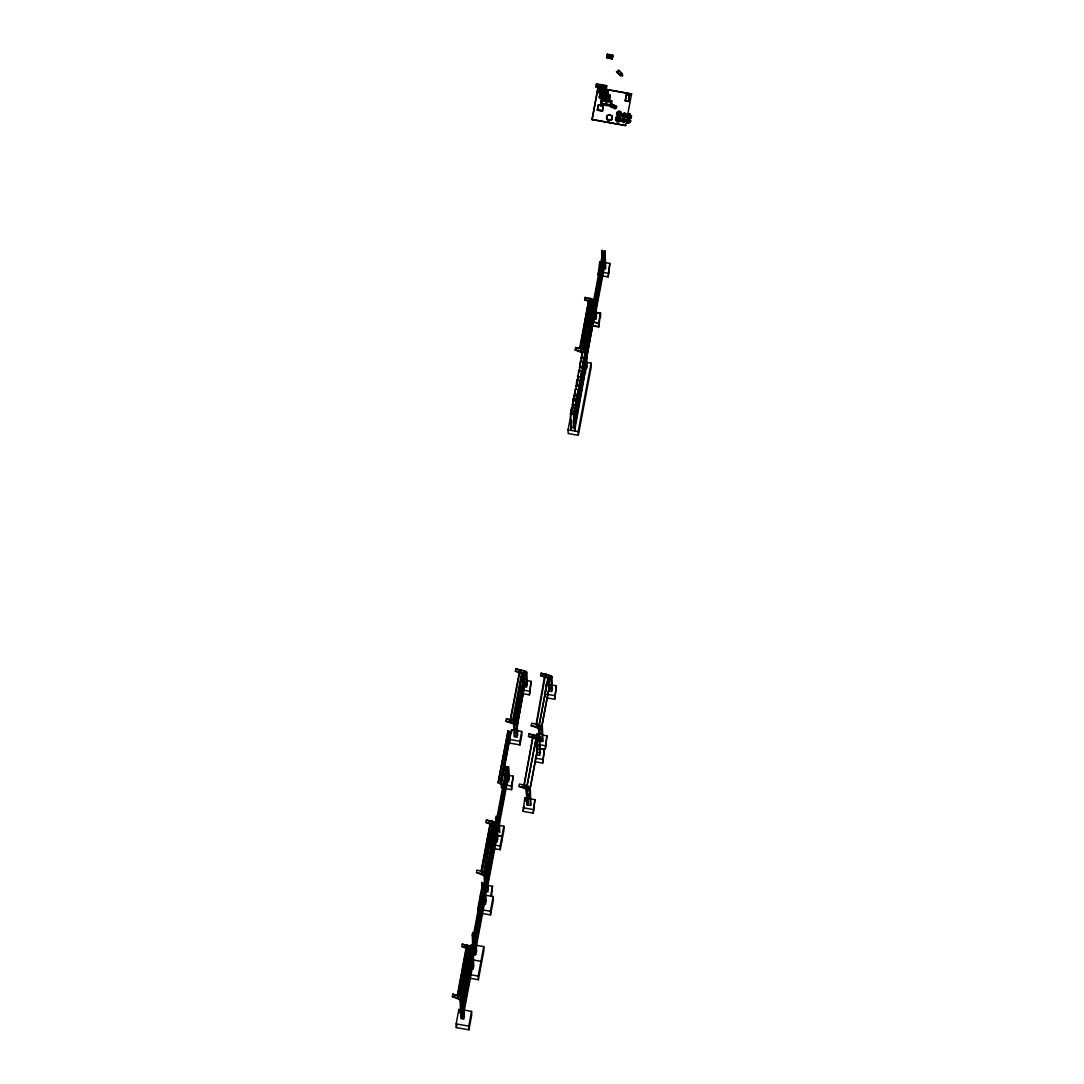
<?xml version="1.0" encoding="UTF-8"?>
<svg xmlns="http://www.w3.org/2000/svg" width="1084" height="1084" viewBox="0 0 1084 1084"><rect width="100%" height="100%" fill="white"/><g stroke="black" fill="none" stroke-linecap="round" stroke-linejoin="round"><path stroke-width="1.5" d="M620.617 75.203L622.446 73.807L620.617 75.568C606.986 63.4 631.809 85.853 618.828 70.27L617.013 72.262L620.631 75.799M611.417 104.2L610.59 106.056L611.633 105.5C610.793 103.752 613.016 104.118 611.661 104.403M612.596 107.573L610.807 106.476L611.647 100.676L601.552 98.901L600.726 104.728L612.27 106.313L614.52 107.424L612.596 107.573L614.357 107.655L614.831 108.671L616.579 106.706L615.522 106.991M615.753 108.549L616.579 106.706M582.447 362.571L582.867 367.639M611.959 119.525L612.243 116.286L611.959 119.525L609.154 120.771L606.634 119.01L606.918 115.771L609.696 114.796L612.243 116.286L609.723 114.525L606.918 115.771M606.634 119.01L607.162 115.92M611.715 119.105L609.154 120.771M596.132 86.083L596.552 83.874L606.647 85.65L606.295 89.023L596.186 87.248L596.132 86.083L606.241 87.858L606.295 89.023M596.186 87.248L596.552 83.874M601.308 86.381L601.254 85.216L596.959 84.457L596.728 85.69L601.308 86.381L601.078 87.601L598.219 87.099M631.606 93.685L625.671 125.554L592.054 119.66L597.989 87.804L631.62 93.996M592.054 119.66L597.989 87.804M597.812 92.452L598.314 88.346L597.812 92.452L607.921 94.227L608.422 90.121L607.921 94.227M598.788 90.094L598.409 92.059L598.734 88.929L603.029 89.674L603.07 90.839L598.788 90.094L598.734 88.929M601.254 85.216L601.078 87.601M606.715 57.384L607.311 54.2L612.866 55.176L612.297 58.915L606.715 57.384L612.297 58.915M599.344 96.761L599.98 93.332L610.089 95.107L609.493 99.701L599.398 97.926L599.344 96.761L609.438 98.536L609.493 99.701M606.742 57.94L607.311 54.2M599.398 97.926L600.035 94.498M601.755 85.297L601.579 87.696L601.755 85.297L606.051 86.056L605.875 88.441L606.051 86.056M597.365 110.229L598.287 105.08L603.341 105.975L598.287 105.08L603.341 105.975L602.419 111.11L597.365 110.229L598.49 105.365M599.94 96.368L600.401 93.915L604.696 94.66L604.289 98.278L599.994 97.533L599.94 96.368L604.235 97.113L604.696 94.66M599.994 97.533L600.401 93.915M602.704 92.804L603.029 89.674M600.726 104.728L601.552 98.901M606.078 93.4L603.205 92.899L603.531 89.769L607.826 90.514L607.501 93.644M605.617 105.08L606.254 100.229L601.959 99.484L601.268 103.17L605.563 103.915L605.617 105.08L602.745 104.579M603.205 92.899L603.531 89.769M601.552 103.102L601.959 99.484M606.241 87.858L606.647 85.65M602.419 111.11L603.043 106.164M607.65 98.874L604.791 98.373L605.197 94.755L609.493 95.5L609.086 99.118L609.493 95.5M612.27 58.36L612.866 55.176M604.791 98.373L605.197 94.755M607.826 90.514L607.447 92.479L603.151 91.734M605.563 103.915L606.254 100.229M606.755 100.324L606.119 105.162L606.755 100.324L611.051 101.069L610.414 105.92L611.051 101.069M609.438 98.536L610.089 95.107M612.27 106.313L610.807 106.706L611.647 100.676M615.59 119.85L615.902 117.451L617.799 116.164L616.511 114.945L616.823 112.546L618.72 111.259L620.563 111.584L621.904 114.037L621.566 115.825L619.669 117.099L620.983 118.942L620.644 120.73L618.734 122.004L616.904 121.693L615.563 119.24L616.904 121.693M618.639 112.885L618.964 111.096M462.069 999.394L460.036 999.8L452.38 996.63L452.841 994.177L461.594 996.467L461.852 1002.266M470.605 949.936L461.811 946.562L462.272 944.11L471.025 946.4L470.93 948.215L471.025 946.4M485.402 875.194L484.128 875.723L476.472 872.566L476.933 870.113L485.686 872.403L485.591 874.205M494.697 825.859L485.903 822.499L486.364 820.046L491.919 821.008L495.117 822.336L495.158 823.406M582.853 353.127L575.197 349.969L575.658 347.517L581.214 348.492L584.398 349.807L584.452 350.877M584.628 299.902L585.089 297.45L590.644 298.425L593.842 299.74L593.747 301.542L593.693 300.471L594.466 300.796L593.422 303.263L593.382 302.192L590.184 300.878L584.628 299.902L595.319 303.601L603.802 258.575M516.634 724.993L505.943 721.294L506.404 718.841L511.973 719.817L515.157 721.131L515.212 722.201M523.504 671.931L526.539 672.459L526.079 674.926L515.374 671.226L515.848 668.774L524.588 671.064L524.507 672.866L524.588 671.064M620.644 120.73L620.956 118.332L619.641 116.489L621.538 115.216L621.877 113.427M628.856 122.072L630.373 122.329L628.828 121.462L628.625 123.305L627.108 123.048L627.311 121.191L624.276 120.663L624.072 122.506L622.555 122.248L622.799 121.001L621.498 120.175L621.782 118.698L623.043 118.928L621.782 118.698M623.07 119.538L623.625 116.584L622.338 115.758L622.609 114.281L623.869 114.511L622.609 114.281M621.525 120.785L621.809 119.308M622.365 116.367L622.636 114.89M625.251 100.948L626.389 94.579L629.547 95.135L626.389 94.579L625.238 100.717L628.408 101.503L629.547 95.135L628.408 101.503M457.312 995.397L466.147 947.524M457.041 995.126L457.692 995.356L466.662 947.741L465.659 947.524L466.513 947.795M481.12 871.102L490.103 823.488M579.737 347.747L588.558 300.905L589.466 301.067L588.693 300.878L580.238 347.828M481.377 871.251L490.402 823.555M508.247 730.616L498.044 783.163L508.003 730.657M622.555 122.248L622.772 120.392L621.498 120.175M623.043 118.928L623.598 115.974L622.338 115.758M623.869 114.511L624.154 113.048L625.698 113.915L624.154 113.048M623.896 115.121L624.181 113.657M462.028 1018.879L461.134 998.92L457.936 997.605L458.397 995.153M470.822 954.652L470.564 948.852L467.367 947.538L467.827 945.085M511.011 720.074L510.266 719.803L519.358 672.161M458.884 995.898L468.098 948.337L467.109 948.188L467.949 948.215M485.984 891.726L485.226 874.856L482.028 873.541L482.488 871.075M495.591 825.249L495.551 824.368L491.458 823.474L491.919 821.008M584.886 352.734L584.845 351.839L580.753 350.945L589.967 301.447L590.916 301.664L590.157 301.433M590.184 300.878L590.644 298.425M625.116 116.245L624.587 119.796L627.595 119.714L628.137 116.774L625.116 116.245L628.178 117.384L627.622 120.324M625.671 113.305L625.414 115.378L628.422 115.297L628.693 113.847L630.211 114.105L629.967 116.178L631.484 116.449L631.2 117.912L629.682 117.655L631.2 117.912M482.502 871.78L483.22 871.875L482.217 871.699L492.041 824.152M581.39 350.051L589.926 301.46L590.672 301.731M460.063 996.331L468.789 948.798L469.548 948.934L468.532 948.757L469.182 948.988M509.643 731.185L499.751 783.8M515.605 723.163L515.496 724.789L515.605 723.163L511.499 722.269L511.973 719.817M524.236 674.56L524.128 673.516L520.943 672.202L521.404 669.749M492.773 824.788L493.627 824.883L492.881 824.612L484.412 872.322M512.542 720.494L521.675 672.988L520.659 672.812L521.594 672.92M473.031 952.308L472.245 935.004L472.705 932.552L473.844 932.755M481.96 891.238L482.136 882.484L483.898 883.555L485.171 883.013L486.025 901.902M500.889 784.247L510.903 731.741M571.065 419.332L571.078 427.353L570.469 413.885L571.634 407.76L574.656 408.289L574.994 423.221L574.398 410.131M572.379 407.936L573.382 398.424L576.417 398.966L576.756 413.898L576.16 400.795L573.124 400.267M574.222 400.281L575.143 389.102L578.178 389.63L578.504 404.562L577.908 391.473M575.902 389.278L576.905 379.779L579.926 380.308L580.265 395.24L579.669 382.151M577.731 381.636L578.653 370.457L581.688 370.985L582.027 385.918L581.431 372.815M579.412 370.62L580.414 361.121L583.449 361.649L583.775 376.595L583.178 363.492M581.173 361.297L582.176 351.799L585.197 352.327L585.536 367.259L584.94 354.17M582.623 348.94L591.457 302.097L592.365 302.26L591.363 302.057L592.216 302.328M483.979 872.39L493.003 824.694M583.138 349.021L591.525 302.151M463.64 1010.017L471.54 1011.399L471.703 1015.071L468.925 1029.8L456.296 1027.591L456.134 1023.919L458.911 1009.19L459.074 1012.862M469.887 950.939L465.564 973.852L465.741 977.524L466.662 972.605M470.497 947.673L471.12 944.394M481.784 887.782L477.773 909.056L477.936 912.728L478.559 909.449M493.708 824.463L489.982 844.26L490.144 847.932M501.269 784.355L511.58 729.654L521.675 731.415L521.851 735.087L519.995 744.911L509.9 743.136L509.724 739.464L519.832 741.239L519.995 744.911M522.352 673.354L513.64 721.239L522.122 673.449M585.292 362.137L591.065 363.154L591.227 366.826L578.328 435.294L568.233 433.532L568.057 429.86L575.13 392.354M576.661 384.21L578.192 376.053M578.815 372.801L579.425 369.536M590.401 311.311L588.639 325.2L589.249 321.921M601.918 262.342L601.945 250.404L602.948 251.339L604.98 250.932L605.766 268.317M461.134 998.92L462.028 998.5L462.787 1019.014M462.394 1001.535L461.635 1001.345L461.594 996.467M470.564 948.852L471.459 948.432L471.499 949.327L461.635 1001.399M470.7 948.121L461.499 998.337L462.258 998.472L462.353 996.792L463.505 997.266L464.386 1016.751M474.236 954.083L473.518 934.462L474.277 934.598L475.212 955.058M473.708 933.541L482.949 884.395L483.721 884.598M456.296 1027.591L456.92 1024.312M467.272 969.34L467.895 966.061M479.169 906.183L479.792 902.904M493.261 831.414L493.884 828.135M495.551 824.368L495.456 825.994L496.594 826.184L497.055 823.732L495.916 823.542L495.578 818.745L496.038 816.293L497.177 816.482M502.082 784.613L501.458 787.892L501.296 784.22L511.404 785.995L511.567 789.667L505.794 788.651M505.456 778.217L505.483 766.225L506.472 767.16L508.504 766.754L509.087 779.477M598.991 270.228L598.07 275.133L599.75 261.637L599.926 265.309M462.028 998.5L463.044 999.719L463.925 1019.204M472.217 968.947L471.459 948.432M471.689 948.351L471.784 946.725L472.936 947.199L473.816 966.684M485.226 874.856L486.12 874.436M485.686 872.403L486.35 874.341M495.117 822.336L494.981 823.068L497.028 823.122L497.312 841.997M627.108 123.048L627.311 121.191M474.277 934.598L475.28 935.533L476.133 954.421M483.708 884.53L474.467 933.676L473.708 933.487M485.591 874.273L494.846 825.127L495.605 825.317L486.35 874.395M593.571 305.078L585.075 351.744L584.398 349.807M593.91 318.926L593.192 303.127L602.758 252.315L603.517 252.518L593.951 303.249L594.669 319.062M628.449 115.907L628.693 113.847M584.195 352.219L593.707 301.244L595.55 301M584.859 350.213L593.26 304.983M463.017 998.201L471.648 952.389L463.017 998.256M483.857 887.593L475.226 933.405L483.857 887.661M488.342 889.612L487.597 873.189L486.445 872.715L486.025 876.062L487.163 876.251M486.662 872.417L489.426 857.634M490.049 854.355L490.659 851.089M492.204 842.973L494.981 828.176M497.773 839.544L496.851 818.203L497.61 818.339L497.827 823.108M515.063 722.933L515.157 721.131M524.128 673.516L525.035 673.096L524.941 674.722L525.076 673.977L524.317 673.855L514.629 724.559M584.696 352.3L593.68 303.913M594.574 299.618L596.728 288.1M597.352 284.889L598.896 276.65M599.506 273.439L600.13 270.106M601.674 261.989L602.907 255.377M604.1 268.995L603.517 252.45L603.951 261.935M571.769 425.443L570.848 430.348L571.932 420.755M584.845 351.839L585.861 353.045L586.579 368.953M584.344 351.433L593.775 306.176L585.726 349.902M463.505 997.266L463.071 1000.329L461.933 1000.125M472.936 947.199L472.502 950.261L471.364 950.058M475.28 935.533L475.74 933.08L474.602 932.877M485.564 904.354L485.171 883.013M515.577 720.914L524.453 675.847M594.506 301.677L594.601 300.051L595.753 300.525L596.498 316.948M464.386 994.367L464.995 991.101M476.282 931.278L476.892 927.945M487.109 873.839L487.719 870.574M497.8 817.065L500.266 803.921M500.889 800.71L502.42 792.472M503.044 789.26L503.653 785.927M505.198 777.797L506.431 771.198M515.049 724.573L524.548 674.56M573.788 413.139L574.113 427.882L573.504 414.427L574.656 408.289M575.55 403.804L575.875 418.559L575.265 405.091L576.417 398.966M577.298 394.481L577.623 409.237L577.013 395.768L578.178 389.63M579.059 385.159L579.384 399.901L578.775 386.446L579.926 380.308M580.821 375.823L581.146 390.579L580.536 377.124L581.688 370.985M582.894 381.256L582.284 367.788L583.449 361.649M584.33 357.178L584.655 371.92L584.046 358.465L585.197 352.327M597.799 286.312L598.422 282.978M628.625 123.305L628.828 121.462M630.373 122.329L630.644 120.866L629.126 120.595L629.655 117.045M629.967 116.178L630.211 114.105M463.464 999.678L471.784 955.451M475.361 936.522L483.992 890.655M487.109 874.192L495.74 828.311M498.057 831.807L497.61 818.339M515.781 722.621L524.683 675.847M525.361 671.375L525.266 673.001L525.361 671.375L526.512 671.85L527.109 685.196M585.78 351.135L593.558 307.517M595.035 301.379L603.653 255.512M629.126 120.595L629.682 117.655M487.881 892.064L487.597 873.189M516.147 722.229L524.683 677.08M585.834 352.354L593.734 308.628M463.288 1004.028L463.911 1000.695M475.185 940.871L475.808 937.538M476.418 934.327L477.041 930.993M487.244 876.902L487.854 873.569M493.721 842.539L494.331 839.206M516.662 719.749L524.399 679.343M585.861 353.045L594.005 311.257M595.807 319.265L595.753 300.525M605.238 269.198L604.98 250.932M463.288 1004.38L471.919 958.5M475.198 941.224L484.128 893.717L484.575 903.419M487.244 877.241L495.876 831.374M498.247 818.84L507.19 771.334M516.418 722.581L524.846 678.259M585.794 354.319L593.517 309.821M516.472 723.814L524.792 679.519M585.848 355.538L594.289 311.216M464.358 1002.117L464.968 998.852M499.196 831.997L499.074 816.821L497.935 816.618M508.626 781.93L508.504 766.754M516.526 725.033L524.48 680.711M523.599 686.619L526.634 687.161L526.512 671.85M585.916 356.772L594.059 312.477M595.604 305.458L596.227 302.192M597.772 294.008L598.382 290.729M463.437 1007.442L472.055 961.562M475.334 944.286L484.263 896.766M487.38 880.303L496.011 834.436M498.694 820.263L507.326 774.382M516.675 725.508L524.819 681.809M585.753 358.858L594.289 313.574M595.617 305.864L603.937 261.623M630.346 121.72L630.617 120.256L629.099 119.985M631.173 117.302L631.457 115.825L629.939 115.568M516.58 726.253L524.751 684.397M585.97 357.991L594.398 316.149M516.418 728.353L524.954 683.191M585.807 360.091L594.168 314.753M463.261 1012.131L472.204 964.625M475.469 947.335L484.412 899.828M487.217 885.005L496.147 837.485M499.141 821.686L507.461 777.445M516.472 729.573L524.412 684.207M585.861 361.311L594.493 316.081M595.753 308.926L604.073 264.686M516.526 730.792L524.615 685.576M585.916 362.53L593.991 317.151M463.396 1015.125L472.339 967.687M475.917 948.703L484.548 902.891M487.353 887.999L496.296 840.547M499.277 824.68L507.61 780.507M595.577 313.561L604.208 267.748M574.493 427.95L586.187 365.85L574.628 431.012L574.493 427.95L570.699 427.286M490.659 896.102L492.502 886.278L486.73 885.276M494.48 848.691L500.252 849.707L500.09 846.035L503.816 826.238L499.48 825.48M511.404 785.995L513.247 776.171L503.139 774.396M519.832 741.239L521.675 731.415M523.653 693.828L529.426 694.844L531.119 681.348L526.783 680.589M578.328 435.294L578.165 431.622L591.065 363.154M596.173 312.327L600.495 313.086L598.571 323.303L592.799 322.287M602.406 275.892L608.178 276.894L609.858 263.412L605.522 262.653M491.431 896.495L492.502 886.278M500.252 849.707L503.979 829.91L503.816 826.238M511.567 789.667L513.247 776.171M529.426 694.844L531.119 681.348M592.975 325.959L598.747 326.962L600.495 313.086M608.178 276.894L609.858 263.412M468.925 1029.8L468.762 1026.128L471.54 1011.399M470.47 978.351L478.369 979.733L478.193 976.061L483.749 946.617L475.849 945.221M481.093 913.284L490.564 914.937L490.402 911.265L493.179 896.549L484.873 895.086M478.369 979.733L483.911 950.275L483.749 946.617M490.564 914.937L493.342 900.208L493.179 896.549M536.485 753.963L529.737 790.168L519.046 786.469L519.507 784.017L528.26 786.306L528.301 787.377L527.163 787.174M538.45 736.551L538.355 738.177L538.45 736.551L539.602 737.025L539.168 740.101L528.477 736.402L528.938 733.949L534.493 734.925L537.691 736.239L537.732 737.31M540.415 725.562L541.038 726.605L541.187 725.874L542.325 726.348L541.892 729.41L531.201 725.724L531.661 723.258L537.217 724.234L540.415 725.562L540.469 726.632M549.71 676.226L551.77 676.281L551.322 679.343L540.631 675.657L541.106 673.191L549.845 675.495L549.764 677.297L549.845 675.495M523.518 787.689L532.827 736.592M533.084 736.741L523.735 787.526M545.171 676.728L536.512 724.437L535.564 724.207M536.119 724.41L544.493 676.619L545.469 676.85M528.694 788.339L528.599 789.965L527.935 788.027L527.84 789.829L527.786 788.759L524.602 787.445L525.062 784.992M537.23 738.692L538.125 738.272L538.03 739.898L538.165 739.166L537.271 739.762L537.23 738.692L534.033 737.377L534.493 734.925M540.862 727.594L540.753 729.207L540.089 727.269L540.008 729.085L539.954 728.014L536.756 726.686L537.217 724.234M549.574 678.272L550.198 679.14L550.293 677.527L549.52 677.202L549.439 679.018L549.385 677.947L546.201 676.619L546.661 674.167M539.724 734.586L536.837 734.071L526.445 789.586L527.149 804.884L526.201 789.545L536.146 738.692M530.591 798.894L534.913 799.653L533.233 813.149L523.125 811.374L524.805 797.892L527.705 798.393M544.588 697.5L546.268 684.004L546.377 686.457M539.29 723.868L548.219 677.907M523.125 811.374L524.06 806.469M539.033 738.014L538.612 728.841L547.989 677.893M527.786 788.759L527.935 788.027M528.26 786.306L528.111 787.038L530.171 787.092L530.984 805.1M537.596 738.041L537.691 736.239M539.954 728.014L540.089 727.269M549.385 677.947L549.52 677.202M550.293 677.527L551.295 678.733L551.892 691.578L548.856 691.05L548.301 678.814M526.892 804.843L527.515 801.564M541.39 727.906L548.504 690.156M529.615 791.754L537.041 752.364L536.417 738.597M541.336 729.586L549.06 688.557L548.653 679.37M533.233 813.149L534.913 799.653M535.455 761.808L542.664 763.082L544.344 749.586L538.572 748.583M539.48 748.326L545.252 749.329L546.932 735.846L542.61 735.087M547.474 698.001L554.683 699.261L556.377 685.779L550.604 684.763M542.664 763.082L544.344 749.586M545.252 749.329L546.932 735.846M554.683 699.261L556.377 685.779M584.804 361.406L584.872 366.27M614.831 108.671L614.52 107.424M589.913 298.642L589.439 298.656M580.956 349.143L581.444 349.319M579.601 351.026L579.886 351.026M581.918 352.151L582.772 352.219M519.575 672.229L519.48 672.365M512.217 723.082L511.377 722.825M548.301 677.934L547.366 677.839L548.111 677.947M533.043 735.02L533.531 735.182M532.325 737.432L532.691 737.581M536.35 736.212L535.659 736.131L536.309 736.361M493.084 822.228L493.735 822.458M491.946 824.328L491.431 824.016M524.575 788L525.09 788.298M526.756 788.854L525.781 788.624L526.526 788.678M482.746 874.354L482.041 874.232M456.215 997.632L456.96 997.659M459.101 998.825L460.117 999.001L459.386 998.906M612.094 56.043L610.292 55.46L612.013 56.639M615.034 105.947C614.113 104.484 614.52 106.693 616.349 106.042L616.593 106.937M612.623 105.067L614.574 105.405L612.623 105.067L612.324 104.078L612.785 104.85M617.013 72.262L618.828 70.27L622.446 74.037M609.059 56.707L607.189 56.68L609.032 57.222M607.365 56.991L608.964 57.181M620.563 111.584L616.823 112.546M619.506 112.926L617.595 114.199L619.479 112.316L620.82 114.769L619.479 112.316M620.793 114.159L618.883 115.432L617.568 113.59M616.647 118.508L618.558 117.221L619.858 119.064L617.988 120.961L616.647 118.508L617.988 120.961M616.674 119.118L618.558 117.221M617.961 120.351L619.858 119.064M616.877 121.083L618.707 121.394L620.617 120.121M611.945 119.294L609.14 120.527L606.634 118.779M588.612 300.837L589.398 301M594.289 313.71L594.018 313.533M580.536 351.514L581.485 351.731L580.726 351.501M524.792 678.286L524.087 678.123L524.832 678.272M524.629 685.549L524.67 685.454M549.303 681.308L550.049 681.457M550.035 681.484L549.344 681.375M550.279 687.608L549.574 687.419L550.32 687.581M514.561 725.724L514.737 725.738M514.792 726.957L514.792 727.079M514.941 728.326L515.157 728.231M515.415 729.586L514.9 729.369M515.13 734.383L515.036 734.261M515.699 735.697L515.632 735.711M540.672 734.004L539.981 733.868L540.726 733.976M533.816 737.947L534.263 738.014M540.198 738.719L540.943 738.868L540.198 738.76M537.813 741.632L537.108 741.497L537.854 741.591M537.339 746.334L538.084 746.497L537.339 746.388M537.813 748.787L538.192 748.936M538.314 752.648L537.61 752.459L538.355 752.608M528.314 790.48L527.61 790.304L528.369 790.439M528.491 794.152L527.786 794.003L528.531 794.111M528.016 798.854L528.748 799.03M594.046 310.038L593.734 309.956M546.065 677.351L546.417 677.202M524.683 682.988L525.049 683.123M514.697 724.6L514.832 722.852M536.363 724.491L535.753 724.41M535.347 726.808L535.984 726.808M538.423 727.865L538.789 727.974M515.13 733.177L515.523 733.136M537.976 745.209L537.827 745.155M523.626 787.485L522.894 787.431L523.64 787.702M467.963 948.392L467.245 948.27M459.846 996.386L460.321 996.602M458.031 998.174L458.518 998.283M614.818 108.427L615.739 108.319M579.1 351.04L579.899 351.202M520.808 672.757L521.526 673.056M522.244 673.354L523.111 673.584L522.366 673.557M547.962 675.318L548.829 675.562L547.976 675.495M511.106 720.074L510.401 719.939M510.144 722.296L510.55 722.527M539.249 725.508L539.154 725.684M483.342 874.693L484.209 874.924L483.559 874.693M614.872 106.178L616.268 106.571M537.23 727.418L536.485 727.31L537.23 727.337M540.171 730.142L540.279 730.169M540.564 736.456L540.55 736.28M528.314 795.371L528.301 795.195M528.491 801.293L528.396 801.455M519.724 672.432L510.496 719.979M549.981 686.213L549.791 686.362M540.523 737.676L540.699 737.526M537.583 743.881L537.596 744.071M528.274 796.591L528.179 796.564M481.052 873.582L480.822 873.772M610.116 55.243L612.894 55.731M601.525 86.53L606.105 87.221M598.002 88.102L630.021 93.712M598.368 89.511L608.476 91.286M603.585 90.934L607.88 91.679M598.354 90.893L602.65 91.639M597.758 91.286L607.867 93.061M601.484 94.742L610.143 96.259M600.455 95.067L604.75 95.826M605.251 95.907L609.547 96.666M625.536 100.5L628.192 100.975M604.736 97.208L609.032 97.953M625.238 100.717L628.395 101.273M601.593 100.067L605.929 100.826M608.815 101.327L611.701 101.842M602.013 100.649L606.308 101.395M606.81 101.49L611.105 102.235M606.064 104.01L610.36 104.755M600.672 103.563L610.766 105.338M628.72 114.457L630.238 114.714M597.663 109.782L602.203 110.582M597.365 109.985L602.406 110.88M627.338 121.801L624.276 120.663M622.528 121.638L624.072 122.506M627.08 122.424L628.598 122.695M592.04 119.362L625.671 125.554M601.484 252.857L602.623 253.06L602.772 256.217M603.381 253.182L604.52 253.385M603.68 272.477L608.002 273.236M592.745 300.607L595.78 301.135M593.327 302.382L594.181 303.398L593.937 301.42M593.192 303.127L592.054 302.924L592.406 310.823M593.951 303.249L595.089 303.452M596.092 312.72L600.428 313.479L600.59 317.151M592.989 318.357L596.01 318.886L595.292 302.978L594.14 302.504M592.88 321.894L598.653 322.91L598.747 326.962M594.479 325.81L598.815 326.569M583.314 350.674L586.349 351.202M575.197 349.969L580.753 350.945M584.75 353.465L585.888 353.669M581.01 357.937L584.046 358.465M579.547 366.148L582.582 366.69M579.263 367.259L582.284 367.788M577.501 376.582L580.536 377.124M575.739 385.918L578.775 386.446M577.311 394.671L574.276 394.129L574.506 399.048M573.992 395.24L577.013 395.768M572.23 404.562L575.265 405.091M570.767 412.787L573.802 413.316M570.469 413.885L573.504 414.427M568.057 429.86L578.165 431.622M548.761 676.362L551.797 676.89M515.374 671.226L520.943 672.202M540.631 675.657L546.201 676.619M521.011 679.587L523.897 680.088M529.263 691.172L519.155 689.397L519.331 693.069M544.412 693.828L554.52 695.589M514.073 721.998L517.095 722.527M542.352 726.957L541.187 725.874M505.943 721.294L511.499 722.269M531.201 725.724L536.756 726.686M514.886 723.922L515.645 724.044M540.144 728.34L540.902 728.475M538.612 728.841L538.775 737.974M536.594 737.106L539.629 737.648M528.477 736.402L534.033 737.377M539.426 741.117L542.447 741.646L541.864 728.8L540.713 728.326M539.317 744.654L545.089 745.656M535.279 758.136L542.501 759.41M505.022 768.678L506.147 768.868L506.296 772.052M508.044 769.206L506.906 769.003L507.488 781.74M530.198 787.716L529.019 786.618M519.046 786.469L524.602 787.445M527.976 789.098L528.735 789.233M522.962 807.702L533.071 809.477M495.578 818.745L496.716 818.935M497.475 819.07L498.613 819.274M485.903 822.499L491.458 823.474M497.637 835.303L501.96 836.062L502.109 839.883M497.61 835.452L501.933 836.211M494.318 845.019L500.09 846.035M484.589 873.27L485.727 873.474M487.624 873.799L486.445 872.715M476.472 872.566L482.028 873.541M481.675 884.937L482.814 885.14L483.247 894.571M484.711 885.465L483.572 885.276L484.426 904.151M486.282 889.503L487.041 889.639M482.516 909.882L490.402 911.265M472.245 935.004L473.383 935.207M472.963 947.809L471.784 946.725M461.811 946.562L467.367 947.538M470.754 949.191L471.513 949.381M474.535 951.847L475.293 951.969M473.071 959.95L480.971 961.332L481.133 965.004M470.307 974.679L478.193 976.061M463.532 997.876L462.353 996.792M452.38 996.63L457.936 997.605M456.134 1023.919L468.762 1026.128M549.615 680.074L549.615 680.264M549.778 683.747L549.778 683.936M540.293 732.594L540.293 732.77M528.504 803.908L528.233 803.8M469.033 948.717L460.253 996.44M515.469 731.903L515.523 731.944M522.068 670.468L521.269 670.468M468.491 945.804L467.624 945.776M585.089 297.45L591.214 299.983M584.262 350.538L585.035 350.864M575.658 347.517L578.721 348.777M541.106 673.191L545.699 675.088M524.453 671.795L525.225 672.121M515.848 668.774L520.442 670.671M524.9 673.828L526.038 674.302M515.022 721.863L515.781 722.188M506.404 718.841L509.48 720.101M515.456 723.895L516.607 724.369L517.19 737.228L514.168 736.686L513.613 724.451M537.542 736.971L538.314 737.296M528.938 733.949L532 735.209M537.989 739.017L539.141 739.491M528.558 789.084L529.71 789.559L530.428 805.466L527.393 804.924L526.702 789.626M486.364 820.046L489.426 821.306M496.567 825.574L495.415 825.1L496.174 841.794M487.136 875.642L485.984 875.167L486.743 891.861M470.89 947.145L471.648 947.457M462.272 944.11L466.865 946.007M471.323 949.178L472.475 949.652L473.356 969.137M461.445 997.212L462.218 997.524M452.841 994.177L455.903 995.451M592.758 299.74L591.959 299.74M525.266 788.163L524.344 788.095M491.147 821.144L490.347 821.144M606.891 118.644L609.167 120.229M618.585 117.831L619.899 119.674M610.983 106.218L610.807 106.706M620.956 118.332L620.902 119.348M615.902 117.451L615.847 118.454M596.959 84.457L597.013 85.622M601.945 250.404L602.162 255.147M595.685 304.157L596.268 316.799M592.284 303.059L592.569 309.184M587.067 367.015L586.322 350.593L585.17 350.118L585.075 351.744M585.455 369.779L585.59 372.842M582.176 351.799L582.406 356.839M582.569 366.5L583.178 379.779M581.905 353.641L582.054 356.907M581.309 356.826L581.539 361.744M580.157 362.964L580.306 366.243M579.384 386.121L579.683 392.665M579.425 387.923L579.642 392.842M577.799 375.484L578.016 380.389M576.905 379.779L577.135 384.82M576.634 381.622L576.783 384.888M574.886 390.945L575.035 394.21M573.382 398.424L573.544 401.798M573.964 410.822L574.263 417.367M574.005 412.638L574.222 417.543M572.528 403.465L572.745 408.37M571.634 407.76L571.783 411.121M571.363 409.589L571.512 412.868M551.77 676.281L552.366 689.614M550.618 675.806L550.658 676.687M548.911 679.546L549.046 682.717M542.325 726.348L543.003 741.28M539.602 737.025L540.347 753.448M538.87 728.882L539.859 755.399L536.837 754.857L536.133 739.559M536.837 734.071L536.946 736.524M536.675 738.692L537.095 748.177M523.572 673.53L523.87 679.885M523.044 674.384L523.315 680.508M524.805 797.892L524.981 801.55M517.678 735.264L517.068 721.917L515.93 721.443L515.97 722.337M514.141 723.597L514.358 728.367M511.58 729.654L511.689 732.093M507.122 769.857L507.488 777.811M505.483 766.225L505.7 770.995M499.074 816.821L499.792 832.729M497.949 820.48L498.084 823.718M497.19 820.398L497.326 823.583M496.851 818.203L497.068 822.973M496.106 836.32L496.309 841.062M494.792 824.057L495.198 836.916M494.318 829.531L494.453 832.688M493.559 825.656L493.857 831.984M491.865 834.287L491.946 836.889M486.16 875.316L486.879 891.129M485.551 878.352L486.12 890.994M484.67 874.856L485.09 884.341M484.128 875.723L484.494 883.623M484.331 892.986L484.751 902.43M482.136 882.484L482.285 885.628M480.551 894.327L480.713 897.999M475.74 933.08L476.594 951.969M475.185 949.354L475.32 952.497M474.629 950.058L474.846 954.774M474.494 950.79L474.629 953.947M473.667 937.619L474.453 954.923M472.705 932.552L473.139 941.996M471.581 950.898L471.716 954.042M472.204 964.679L472.367 968.202M470.971 957.795L471.323 965.668M469.467 949.733L469.9 959.177M468.342 959.123L468.505 962.795M461.269 998.188L461.459 1002.402M461.743 1008.703L462.177 1018.147M460.714 1002.063L461.215 1013.079M460.036 999.8L460.89 1018.675M607.501 55.027L609.452 55.379L607.514 54.972M609.98 57.113L611.932 57.452L609.994 57.059M506.296 768.136L497.041 817.282L497.8 817.417L507.055 768.271L506.296 768.136M590.387 299.008L591.376 299.211L590.509 298.981M519.697 669.736L520.686 669.939L519.697 669.736M544.954 674.167L545.943 674.37L544.954 674.167M491.662 821.604L492.651 821.808L491.716 821.577M523.355 784.979L524.344 785.182L523.355 784.979M526.241 786.171L527.244 786.374L526.241 786.171M466.12 945.072L467.123 945.289L466.174 945.058M469.02 946.264L470.009 946.481L469.06 946.251M549.507 684.952L550.211 685.129L549.507 684.952M549.669 688.625L550.374 688.801L549.669 688.625M549.723 689.858L549.859 689.844M539.9 731.361L540.035 731.348M537.095 740.209L537.149 740.196M540.293 739.925L540.997 740.087L540.293 739.925M537.203 742.648L537.339 742.648M537.42 747.54L537.488 747.54M537.542 749.992L537.678 749.979M537.596 751.212L537.65 751.212M527.718 791.496L527.854 791.483M527.773 792.716L527.827 792.716M527.989 797.607L528.707 797.783L527.989 797.607M528.098 800.06L528.165 800.046M528.22 802.512L528.355 802.499"/></g></svg>
